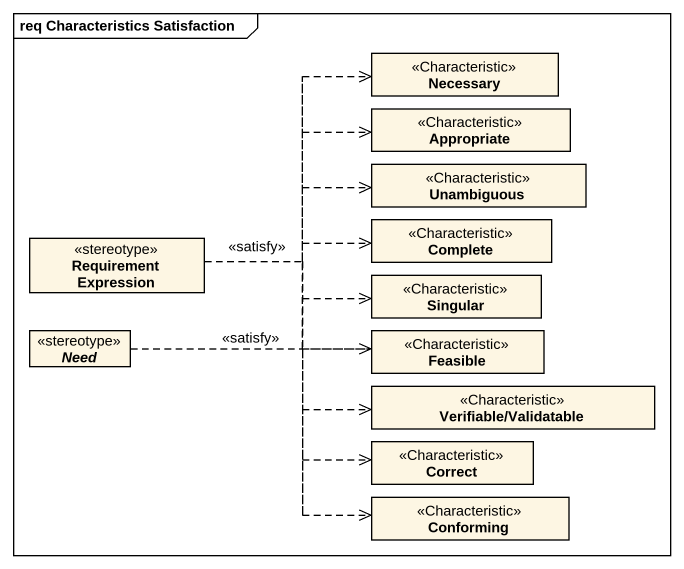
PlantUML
@startuml
mainframe req Characteristics Satisfaction
hide circle
hide empty members
class Necessary <<Characteristic>>
class Appropriate <<Characteristic>>
class Unambiguous <<Characteristic>>
class "Requirement Expression" as Requirement_Expression <<stereotype>>
class Complete <<Characteristic>>
class Singular <<Characteristic>>
abstract class Need <<stereotype>>
class Feasible <<Characteristic>>
class "Verifiable/Validatable" as Verifiable_Validatable <<Characteristic>>
class Correct <<Characteristic>>
class Conforming <<Characteristic>>
Requirement_Expression .right.> Necessary
Requirement_Expression .right.> Appropriate
Requirement_Expression .right.> Unambiguous
Requirement_Expression .right.> Complete : <<satisfy>>
Requirement_Expression .right.> Singular
Requirement_Expression .right.> Feasible
Requirement_Expression .right.> Verifiable_Validatable
Requirement_Expression .right.> Correct
Requirement_Expression ..> Conforming
Need .up.> Necessary
Need .right.> Appropriate
Need .right.> Unambiguous
Need .right.> Complete
Need .right.> Singular
Need .right.> Feasible : <<satisfy>>
Need .right.> Verifiable_Validatable
Need .right.> Correct
Need .right.> Conforming
@enduml
